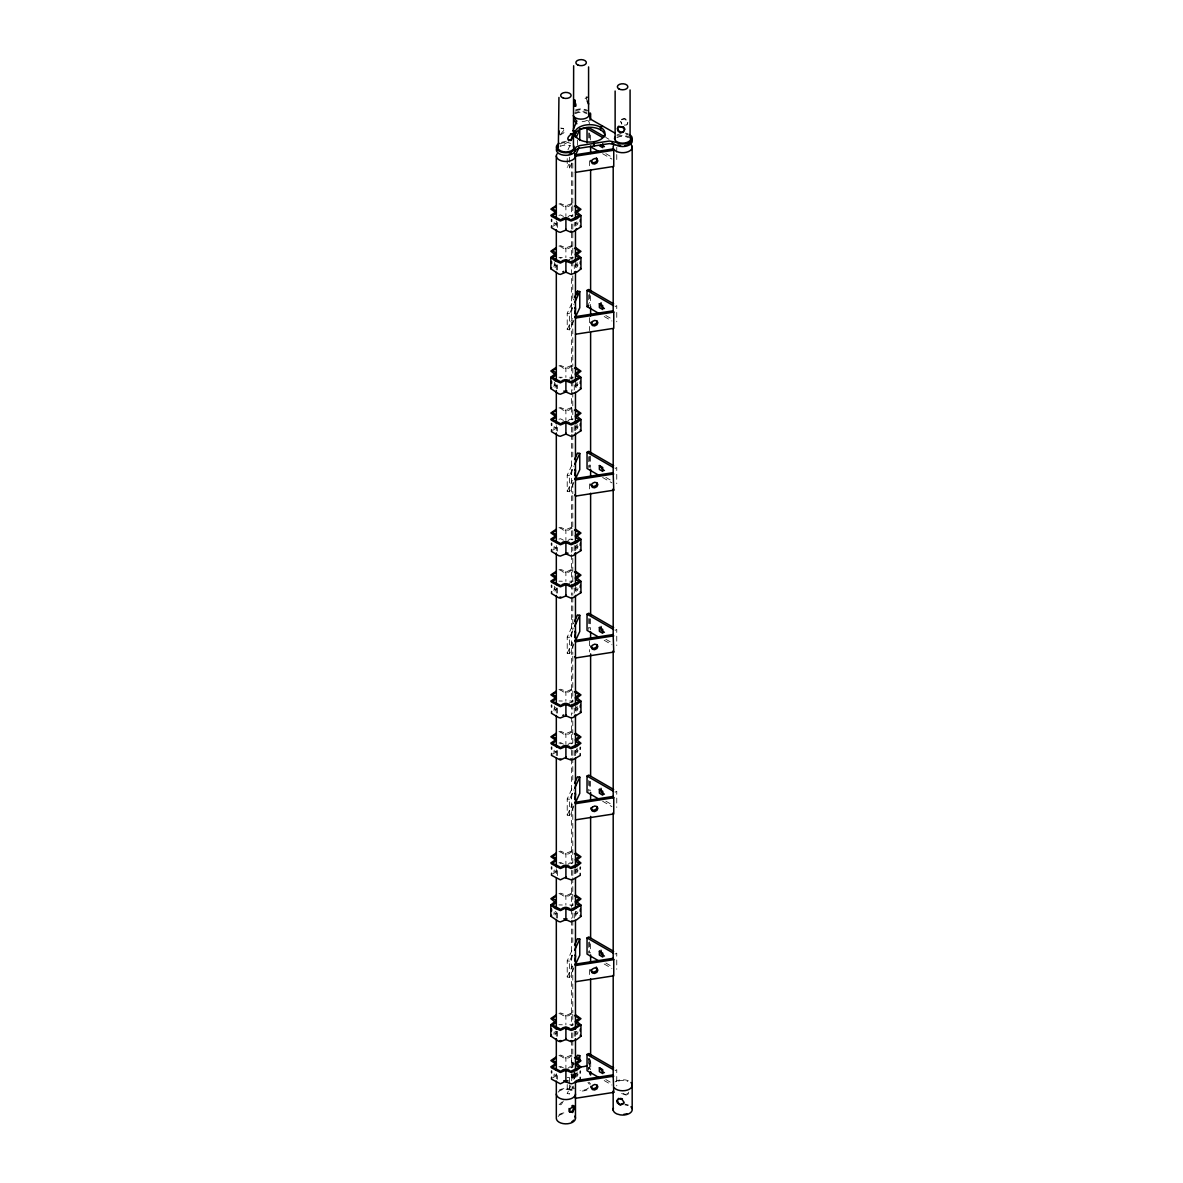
<?xml version="1.0" encoding="UTF-8"?>
<svg xmlns="http://www.w3.org/2000/svg" width="1183" height="1183" viewBox="0 0 1183 1183"><rect width="100%" height="100%" fill="white"/><g stroke="black" fill="none" stroke-linecap="round" stroke-linejoin="round"><path stroke-width="0.75" stroke-dasharray="5 3.75" d="M575.515 1072.877L574.642 1077.506L571.729 1077.683L571.729 1073.78L571.966 1077.195L574.554 1077.21L573.947 1072.316M588.838 1069.166L589.652 1067.687L590.598 1069.772M554.206 222.463L553.866 224.77M577.6 224.829L577.94 222.522M554.206 426.427L553.866 428.734M554.206 546.221L553.866 548.528M577.6 590.672L577.94 588.365M554.206 750.185L553.866 752.492M554.206 869.978L553.866 872.27M554.206 912.063L553.866 914.37M577.097 913.794L577.94 912.123M554.206 1031.857L553.866 1034.149M554.206 1073.942L553.866 1076.234M577.6 1034.208L577.94 1031.901M572.35 307.595L571.478 312.223L571.729 313.613L572.35 313.096M572.35 469.474L571.478 474.102L571.729 475.492L572.35 474.974M572.35 631.352L571.478 635.981L571.729 637.371L572.35 636.853M572.35 793.216L571.478 797.86L571.729 799.25L572.35 798.732M572.35 955.095L571.478 959.724L571.729 961.128L572.35 960.596M572.971 1075.022L571.729 1077.683M574.642 1072.005L574.036 1078.038M621.593 1093.491L626.561 1095.207L628.203 1093.181M627.803 1094.452L628.513 1092.146M563.315 1100.989L561.555 1104.138L558.908 1105.661M567.958 149.857L570.886 143.527M571.714 163.239L569.511 167.971L567.219 167.616L568.683 164.452M573.918 320.371L569.511 329.85L567.219 329.495L567.219 313.303L573.814 299.092M569.511 329.85L569.511 313.658L573.918 304.179M567.219 329.495L572.35 318.434M573.918 482.25L569.511 491.729L567.219 491.374L567.219 475.182L572.35 464.12M569.511 491.729L569.511 475.536L573.918 466.058M567.219 491.374L572.35 480.313M573.918 644.129L569.511 653.607L567.219 653.253L567.219 637.06L573.814 622.85M569.511 653.607L569.511 637.415L573.918 627.936M567.219 653.253L572.35 642.192M573.918 806.007L569.511 815.486L567.219 815.117L567.219 798.939L572.35 787.878M569.511 815.486L569.511 799.294L573.918 789.815M567.219 815.117L572.35 804.07M573.918 967.886L569.511 977.35L567.219 976.995L567.219 960.818L572.35 949.757M569.511 977.35L569.511 961.173L572.454 954.844M567.219 976.995L572.35 965.949M571.611 1067.894L573.814 1063.147M569.511 1083.11L569.511 1077.713L570.99 1074.563M573.178 1086.009L569.511 1093.905L567.219 1093.55L570.886 1085.654M573.814 1079.34L577.481 1071.443M621.814 124.171L620.676 121.509L621.903 123.505M624.328 125.117L626.739 124.969L627.596 123.372L627.049 119.971L624.624 118.374L621.903 119.158L620.336 122.219M627.049 124.319L627.936 122.677M585.082 98.633L587.197 96.784M587.093 97.11L586.295 98.44L587.093 100.585M568.668 141.916L563.419 144.489A9.553 5.516 0 0 0 560.402 145.302M561.866 1102.098L559.13 1104.671M567.944 216.888L569.762 215.395L573.149 215.365M569.038 259.639L572.04 258.071M569.038 379.432L572.04 377.865M567.944 420.852L569.762 419.359L573.149 419.329M567.944 540.646L569.762 539.152L573.149 539.123M569.038 583.396L572.04 581.829M569.038 703.19L572.04 701.623M567.944 744.61L569.762 743.116L573.149 743.087M567.944 864.403L569.762 862.895L573.149 862.88M567.944 1068.367L569.762 1066.859L573.149 1066.844M560.579 134.27L564.054 130.13L562.827 128.148L560.579 128.119M553.866 266.855L554.723 262.508M577.94 264.608L577.6 266.914M553.866 386.649L554.723 382.286M577.94 384.401L577.097 386.072M577.94 426.486L577.6 428.793M577.94 546.28L577.6 548.572M553.866 590.613L554.723 586.25M553.866 710.406L554.723 706.044M577.94 708.159L577.6 710.451M577.94 750.244L577.6 752.536M577.94 870.023L577.6 872.329M577.94 1073.987L577.6 1076.293M572.809 1077.772L573.415 1074.341M628.114 1093.772L625.156 1094.452L621.874 1092.811M576.831 221.872L575.47 223.025L576.446 225.45M554.975 267.521L556.321 266.352L555.359 263.927M576.831 263.957L575.47 265.125L576.446 267.55M554.975 387.299L556.321 386.131L555.359 383.706M576.831 383.75L575.47 384.904L576.446 387.329M576.831 425.836L575.47 427.004L576.446 429.414M576.831 545.614L575.47 546.783L576.446 549.208M554.975 591.263L556.306 588.823M576.831 587.714L575.47 588.868L576.446 591.293M554.975 711.057L556.306 708.617M576.831 707.493L575.47 708.661L576.446 711.087M576.831 749.578L575.47 750.747L576.446 753.172M576.831 869.372L575.47 870.54L576.446 872.965M554.975 915.021L556.306 912.581M576.831 911.457L575.47 912.625L576.446 915.05M554.975 1034.814L556.306 1032.375M576.831 1031.251L575.47 1032.419L576.446 1034.844M576.831 1073.336L575.47 1074.504L576.446 1076.929M615.071 306.604L616.757 305.628L616.757 321.82M615.071 468.483L616.757 467.507L616.757 483.699M615.071 630.362L616.757 629.386L616.757 645.578M615.071 792.226L616.757 791.264L616.757 807.442M615.071 954.104L616.757 953.143L616.757 969.321M615.071 1070.659L616.757 1069.683L616.757 1085.876M621.607 119.794L624.328 118.965L626.739 120.622L627.596 123.372M552.742 226.367L556.321 224.267L555.359 221.842M552.742 430.331L556.321 428.231L555.359 425.806M552.742 550.125L556.321 548.01L555.359 545.585M552.742 754.089L556.321 751.974L555.359 749.549M552.742 873.867L556.321 871.767L555.359 869.342M552.742 1077.831L556.321 1075.731L555.359 1073.306M559.13 1114.416L562.236 1113.218A9.582 5.531 0 0 1 565.903 1112.789M559.929 135.084L563.655 132.969L564.956 130.648L562.827 128.148M569.762 257.48L573.149 257.45M569.762 377.273L573.149 377.244M571.448 569.467L566.849 571.685L560.653 569.452L558.938 569.836M569.762 581.237L573.149 581.208M571.448 689.26L566.849 691.478L560.653 689.245L558.938 689.615M569.762 701.016L573.149 701.001M571.448 893.224L566.849 895.442L560.653 893.209L558.938 893.579M569.762 904.98L573.149 904.965M571.448 1013.018L566.849 1015.236L560.653 1012.988L558.938 1013.373M569.762 1024.774L573.149 1024.744M566.332 141.25L563.419 141.901A9.553 5.516 0 0 0 560.402 142.714M558.938 203.994L560.653 203.609L565.888 205.857L571.448 203.624L573.149 204.038M558.938 215.321L560.653 214.936L563.951 216.696M558.938 246.079L560.653 245.694L565.888 247.942L571.448 245.724L573.149 246.123M558.938 257.406L562.324 257.495M558.938 365.872L560.653 365.488L565.888 367.736L571.448 365.503L573.149 365.917M558.938 377.2L562.324 377.273M558.938 407.958L560.653 407.573L565.888 409.821L571.448 407.588L573.149 408.002M558.938 419.285L560.653 418.9L563.951 420.66M558.938 527.751L560.653 527.367L565.888 529.614L571.448 527.381L573.149 527.795M558.938 539.078L560.653 538.694L563.951 540.454M558.938 581.164L562.324 581.237M558.938 700.957L562.324 701.031M558.938 731.715L560.653 731.331L565.888 733.578L571.448 731.345L573.149 731.759M558.938 743.042L560.653 742.658L563.951 744.418M558.938 851.494L560.653 851.124L565.888 853.372L571.448 851.139L573.149 851.538M558.938 862.836L560.653 862.451L563.951 864.211M558.938 904.921L562.324 904.995M558.938 1024.7L562.324 1024.789M558.938 1055.458L560.653 1055.088L565.888 1057.336L571.448 1055.103L573.149 1055.502M558.938 1066.8L560.653 1066.415L563.951 1068.175M589.652 1067.687L588.498 1067.865L589.326 1068.441M617.127 135.971L620.217 135.705A9.553 5.516 0 0 1 629.445 137.124M572.04 204.659L570.857 204.718C568.491 207.676 563.626 207.483 561.2 204.718L560.017 204.629M570.857 216.06L572.04 215.986M572.04 246.744L570.857 246.818C568.491 249.761 563.626 249.569 561.2 246.803L560.017 246.715M572.04 366.538L570.857 366.597C568.491 369.554 563.626 369.362 561.2 366.597L560.017 366.508M572.04 408.623L570.857 408.682C568.491 411.64 563.626 411.447 561.2 408.682L560.017 408.593M572.04 528.417L570.857 528.476C568.491 531.418 563.626 531.241 561.2 528.476L560.017 528.387M572.04 570.502L570.857 570.561C568.491 573.518 563.626 573.326 561.2 570.561L560.017 570.472M572.04 690.295L570.857 690.354C568.491 693.297 563.626 693.105 561.2 690.34L560.017 690.266M572.04 732.381L570.857 732.44C568.491 735.382 563.626 735.205 561.2 732.44L560.017 732.351M570.857 743.767L572.04 743.708M572.04 852.159L570.857 852.233C568.491 855.176 563.626 854.984 561.2 852.218L560.017 852.144M570.857 863.56L572.04 863.501M572.04 894.259L570.857 894.318C568.491 897.261 563.626 897.069 561.2 894.304L560.017 894.23M570.857 905.646L572.04 905.587M572.04 1014.038L570.857 1014.112C568.491 1017.055 563.626 1016.862 561.2 1014.097L560.017 1014.008M570.857 1025.439L572.04 1025.38M572.04 1056.123L570.857 1056.197C568.491 1059.14 563.626 1058.948 561.2 1056.182L560.017 1056.108M570.857 1067.524L572.04 1067.465M554.723 223.646L556.321 223.646M575.47 223.646L577.082 223.646M556.321 265.731L554.723 265.746L554.206 264.563M575.47 265.731L577.082 265.731L577.082 262.493M556.321 385.525L554.723 385.525L554.206 384.342M575.47 385.525L577.082 385.525L577.082 382.286M554.723 427.61L556.321 427.61M575.47 427.61L577.082 427.61L577.082 424.372M554.723 547.404L556.321 547.404M575.47 547.404L577.082 547.389L577.082 544.165M556.321 589.489L554.723 589.489L554.206 588.306M575.47 589.489L577.082 589.489M556.321 709.282L554.723 709.282L554.206 708.099M575.47 709.282L577.082 709.268L577.082 706.029M554.723 751.368L556.321 751.368M575.47 751.368L577.082 751.353L577.082 748.129M554.723 871.161L556.321 871.146M575.47 871.146L577.082 871.146L577.082 867.908M554.723 913.246L556.321 913.246M575.47 913.246L577.082 913.232M554.723 1033.04L556.321 1033.025M575.47 1033.025L577.082 1033.025M554.723 1075.125L556.321 1075.11M575.47 1075.11L577.082 1075.11L577.082 1071.872M561.334 128.563L563.655 128.622M560.017 258.057L561.2 258.131M560.017 377.835L561.2 377.924M560.017 743.678L561.2 743.767M560.017 863.472L561.2 863.56M560.017 1067.436L561.2 1067.524M586.073 96.962L587.36 97.45M567.219 313.303L569.511 313.658M567.219 475.182L569.511 475.536M567.219 637.06L569.511 637.415M567.219 798.939L569.511 799.294M567.219 960.818L569.511 961.173M567.219 1077.358L569.511 1077.713M605.844 137.465L608.964 139.254M605.844 153.642L612.084 157.25M602.605 153.716L611.951 159.113M605.844 315.521L612.084 319.129M604.173 316.497L611.951 320.992M605.844 477.4L612.084 480.993M602.605 477.474L611.951 482.871M605.844 639.278L612.084 642.872M604.173 640.254L611.951 644.75M605.844 801.157L612.084 804.751M602.605 801.231L611.951 806.629M605.844 963.036L612.084 966.629M604.173 963.997L611.951 968.493M605.844 1079.576L612.084 1083.184M604.173 1080.552L611.951 1085.048M573.947 1077.595L573.001 1075.524M555.359 587.685L556.143 588.232M555.359 707.464L556.143 708.025M555.359 911.428L556.143 911.989M555.359 1031.221L556.143 1031.768M571.966 1062.659L573.607 1064.596M565.903 206.788L565.888 205.857L565.903 216.504M565.903 248.874L565.888 247.942L565.888 257.657M565.903 368.667L565.888 367.736L565.888 377.451M565.903 410.752L565.888 409.821L565.903 420.468M565.903 530.546L565.888 529.614L565.903 540.247M565.903 572.631L565.888 571.7L565.888 581.415M565.903 692.41L565.888 691.493L565.888 701.208M565.903 734.51L565.888 733.578L565.903 744.211M565.903 854.289L565.888 853.372L565.903 864.004M565.903 896.374L565.888 895.457L565.888 905.172M565.903 1016.167L565.888 1015.251L565.888 1024.951M565.903 1058.253L565.888 1057.336L565.903 1067.968M616.757 147.357L616.757 152.755M616.757 154.544L616.757 159.942M590.716 1061.979L590.716 1068.426M590.613 134.98L590.613 140.526M590.613 295.646L590.613 306.722M590.613 456.298L590.613 467.374M590.613 618.798L590.613 629.874M590.613 781.298L590.613 790.525M590.613 943.797L590.613 953.025M589.533 1068.515L589.43 1058.194M589.43 133.043L589.43 140.437M589.43 160.755L589.43 166.285M589.43 293.709L589.43 302.937M589.43 317.709L589.43 330.634M589.43 456.209L589.43 467.285M589.43 483.906L589.43 491.285M589.43 618.709L589.43 627.936M589.43 640.861L589.43 651.951M589.43 781.209L589.43 790.436M589.43 941.86L589.43 952.936M589.43 969.557L589.43 976.951M588.72 132.969L588.72 140.156M588.72 294.833L588.72 305.628M588.72 456.712L588.72 467.507M588.72 618.591L588.72 629.386M588.72 780.469L588.72 791.264M588.72 942.348L588.72 953.143M588.72 1058.903L588.72 1069.683M577.481 140.112L577.481 145.509M575.47 222.448L575.47 226.13M575.47 262.493L575.47 268.615M575.47 382.286L575.47 388.63M575.47 425.569L575.47 431.115M575.47 545.6L575.47 551.145M575.47 586.221L575.47 593.615M575.47 706.044L575.47 713.645M575.47 750.569L575.47 756.114M575.47 868.751L575.47 876.145M575.47 911.221L575.47 916.766M575.47 1031.251L575.47 1036.796M575.47 1073.72L575.47 1077.417M574.287 222.448L574.287 226.13M574.287 264.918L574.287 268.615M574.287 384.948L574.287 390.479M574.287 425.569L574.287 431.115M574.287 545.6L574.287 551.145M574.287 588.069L574.287 593.615M574.287 708.099L574.287 713.645M574.287 750.569L574.287 756.114M574.287 868.751L574.287 876.145M574.287 913.069L574.287 918.614M574.287 1031.251L574.287 1038.644M574.287 1073.72L574.287 1079.266M572.794 163.18L572.794 203.801M572.794 205.65L572.794 216.726M572.794 224.119L572.794 246.271M572.794 248.119L572.794 259.195M572.794 261.044L572.794 268.437M572.794 275.816L572.794 299.831M572.794 320.135L572.794 366.301M572.794 368.15L572.794 379.225M572.794 381.074L572.794 390.316M572.794 392.15L572.794 419.861M572.794 427.24L572.794 432.786M572.794 434.634L572.794 456.786M572.794 482.634L572.794 493.725M572.794 495.573L572.794 539.892M572.794 547.271L572.794 550.967M572.794 558.346L572.794 582.361M572.794 584.21L572.794 595.286M572.794 597.134L572.794 617.437M572.794 619.286L572.794 630.362M572.794 643.301L572.794 654.376M572.794 656.225L572.794 702.391M572.794 704.24L572.794 713.467M572.794 720.846L572.794 743.013M572.794 750.392L572.794 755.937M572.794 757.785L572.794 779.937M572.794 805.8L572.794 863.043M572.794 870.422L572.794 875.967M572.794 877.816L572.794 892.588M572.794 894.437L572.794 905.513M572.794 912.906L572.794 918.437M572.794 920.285L572.794 942.452M572.794 966.452L572.794 1012.618M572.794 1014.467L572.794 1025.543M572.794 1032.922L572.794 1038.467M572.794 1040.315L572.794 1055.088M572.912 1067.229L572.912 1060.589A8.385 4.836 0 0 0 574.45 1064.197M572.912 1073.632L572.912 1080.064M571.729 1060.5L571.729 1066.948M571.729 1075.805L571.729 1081.188M571.626 163.091L571.626 216.637M571.626 224.031L571.626 259.107M571.626 260.955L571.626 379.137M571.626 380.985L571.626 419.773M571.626 427.152L571.626 432.697M571.626 434.545L571.626 539.803M571.626 547.182L571.626 552.727M571.626 554.576L571.626 582.273M571.626 584.121L571.626 595.197M571.626 597.045L571.626 702.303M571.626 704.136L571.626 715.227M571.626 717.075L571.626 742.924M571.626 750.303L571.626 862.954M571.626 870.333L571.626 907.272M571.626 909.121L571.626 918.348M571.626 920.197L571.626 1025.454M571.626 1032.833L571.626 1038.378M571.626 1040.227L571.626 1060.545A9.582 5.531 0 0 0 573.518 1064.626M569.511 157.176L569.511 162.574M569.511 164.378L569.511 167.971M569.511 1084.915L569.511 1093.905M567.219 158.626L567.219 167.616M567.219 1084.56L567.219 1093.55M557.518 222.448L557.518 229.827M557.518 264.918L557.518 270.449M557.518 384.948L557.518 388.63M557.518 427.418L557.518 431.115M557.518 547.448L557.518 551.145M557.518 588.069L557.518 593.615M557.518 708.099L557.518 713.645M557.518 750.569L557.518 756.114M557.518 870.599L557.518 876.145M557.518 913.069L557.518 918.614M557.518 1031.251L557.518 1038.644M557.518 1075.569L557.518 1079.266M556.321 221.029L556.321 227.979M556.321 264.918L556.321 270.449M556.321 384.948L556.321 388.63M556.321 425.569L556.321 431.115M556.321 545.6L556.321 551.145M556.321 588.069L556.321 593.615M556.321 708.099L556.321 713.645M556.321 750.569L556.321 756.114M556.321 868.751L556.321 876.145M556.321 913.069L556.321 918.614M556.321 1031.251L556.321 1038.644M556.321 1073.72L556.321 1079.266M587.774 1058.312A8.385 4.836 0 0 1 588.365 1063.694M590.361 1059.835A9.582 5.531 0 0 1 586.945 1065.646M588.469 1087.961A8.385 4.836 0 0 1 580.099 1090.327M574.554 1088.464A8.385 4.836 0 0 1 573.119 1086.763M587.892 1082.593A8.385 4.836 0 0 1 589.326 1084.293M587.034 1089.927A9.582 5.531 0 0 1 579.936 1091.007M573.607 1088.878A9.582 5.531 0 0 1 571.966 1086.94M588.838 1082.179A9.582 5.531 0 0 1 590.48 1084.116M615.086 1081.883A9.582 5.531 0 0 1 621.43 1079.768L625.156 1079.916A9.582 5.531 0 0 1 628.513 1080.863M618.487 1081.07A8.385 4.836 0 0 1 627.789 1081.41M616.905 137.686A8.177 4.717 0 0 1 628.469 137.686M625.171 133.117A9.553 5.516 0 0 1 628.188 133.93M616.905 135.099A8.177 4.717 0 0 1 620.572 133.886M626.132 134.152A8.177 4.717 0 0 1 628.469 135.099M560.106 146.485A8.177 4.717 0 0 1 570.59 145.953M560.106 143.897A8.177 4.717 0 0 1 570.59 143.365M574.346 113.124A9.553 5.516 0 0 1 586.605 112.518M586.901 120.37A8.177 4.717 0 0 1 578.99 121.583M575.322 113.686A8.177 4.717 0 0 1 586.901 113.686M575.618 109.915A9.553 5.516 0 0 1 587.877 110.537M575.322 111.098A8.177 4.717 0 0 1 586.901 111.098M587.64 120.296A8.222 4.747 0 0 1 589.267 123.801M624.846 1104.863A8.385 4.836 0 0 1 627.789 1105.691M625.156 1104.197A9.582 5.531 0 0 1 628.513 1105.159M559.13 1090.135A9.582 5.531 0 0 1 572.676 1090.135M558.154 1092.19A8.385 4.836 0 0 1 565.903 1089.203A8.385 4.836 0 0 1 573.651 1092.19M558.154 1116.471A8.385 4.836 0 0 1 565.903 1113.484"/><path stroke-width="1.5" d="M588.587 66.913L588.572 104.104L587.197 101.132M558.938 130.869L558.938 134.344M573.992 100.348L573.844 105.701L575.042 106.204L575.944 104.548L573.844 99.549M575.204 100.156L574.864 105.538L575.988 106.012M589.873 120.237L590.347 118.448A9.553 5.516 0 0 0 590.347 115.594M556.232 205.502L550.849 209.11L554.709 211.772L554.546 212.955L550.82 215.336L551.485 216.341L560.358 220.999L565.903 218.766L571.152 221.014L576.905 218.692L580.942 215.513L577.082 212.304L580.971 209.287L575.633 205.517M556.232 247.602L550.849 251.21L554.723 254.404L550.82 257.436L550.82 268.763L558.657 274.012L560.358 274.426L565.903 272.194L571.152 274.441L576.905 272.105L580.942 268.94L580.942 257.598L577.082 254.404L580.971 251.373L575.633 247.602M556.232 367.381L550.849 370.989L554.723 374.198L550.82 377.214L550.82 388.556L558.657 393.806L560.358 394.205L565.903 391.972L571.152 394.22L576.905 391.898L580.942 388.719L580.942 377.392L577.082 374.183L580.971 371.166L575.633 367.395M556.232 409.466L550.849 413.074L554.709 415.736L554.546 416.919L550.82 419.314L551.485 420.305L560.358 424.963L565.903 422.73L571.152 424.978L576.905 422.656L580.942 419.477L577.082 416.268L580.971 413.251L575.633 409.481M556.232 529.259L550.849 532.868L554.709 535.529L554.546 536.698L550.82 539.093L551.485 540.084L560.358 544.757L565.903 542.524L571.152 544.771L576.905 542.45L580.942 539.271L577.082 536.062L580.971 533.045L575.633 529.259M556.232 571.345L550.849 574.953L554.709 577.615L554.546 578.783L550.82 581.178L551.485 582.184L560.358 586.842L565.903 584.609L571.152 586.857L576.905 584.535L580.942 581.356L577.082 578.147L580.971 575.13L575.633 571.359M556.232 691.138L550.849 694.746L554.709 697.393L554.546 698.576L550.82 700.972L551.485 701.963L560.358 706.635L565.903 704.403L571.152 706.65L576.905 704.329L580.942 701.149L577.082 697.94L580.971 694.924L575.633 691.138M556.232 733.223L550.849 736.832L554.709 739.493L554.546 740.662L550.82 743.057L551.485 744.048L560.358 748.721L565.903 746.488L571.152 748.735L576.905 746.414L580.942 743.235L577.082 740.026L580.971 737.009L575.633 733.238M556.232 853.017L550.849 856.625L554.709 859.272L554.546 860.455L550.82 862.851L551.485 863.841L560.358 868.514L565.903 866.281L571.152 868.529L576.905 866.193L580.942 863.013L577.082 859.819L580.971 856.788L575.633 853.017M556.232 895.102L550.849 898.71L554.723 901.919L550.82 904.936L550.82 916.263L558.657 921.513L560.358 921.927L565.903 919.694L571.152 921.941L576.905 919.62L580.942 916.441L580.942 905.113L577.082 901.904L580.971 898.888L575.633 895.102M556.232 1014.896L550.849 1018.504L554.723 1021.698L550.82 1024.729L550.82 1036.057L558.657 1041.306L560.358 1041.72L565.903 1039.487L571.152 1041.735L576.905 1039.413L580.942 1036.234L580.942 1024.892L577.082 1021.698L580.971 1018.667L575.633 1014.896M556.232 1056.981L550.849 1060.589L554.709 1063.236L554.546 1064.419L550.82 1066.815L551.485 1067.805L560.358 1072.478L565.903 1070.245L571.152 1072.493L576.905 1070.157L580.942 1066.992L577.082 1063.783L580.971 1060.752L575.633 1056.981M574.642 151.572L575.263 149.442M574.642 313.451L575.515 308.822L575.263 307.417L574.642 307.95M574.642 475.329L575.515 470.701L575.263 469.296L574.642 469.828M574.642 637.208L575.515 632.58L575.263 631.175L574.642 631.707M574.642 799.087L575.515 794.444L575.263 793.054L574.642 793.571M574.642 960.951L575.515 956.322L575.263 954.932L574.642 955.45M558.938 97.45L558.361 147.224M569.082 1108.486L569.082 1111.532L572.676 1112.493L574.746 1107.436L572.883 1105.395L571.833 1105.913M601.053 302.715L601.053 306.604L604.424 308.556M601.053 626.472L601.053 630.362L604.424 632.299M601.053 788.336L601.053 792.24L604.424 794.177M601.053 950.215L601.053 954.104L604.424 956.056M591.352 161.805L592.313 159.72L594.605 158.552L596.912 158.995L597.873 160.799L596.912 162.899L594.605 164.053L592.313 163.609L590.746 160.474M597.252 321.347L596.291 323.447L593.999 324.6L591.692 324.157L590.746 322.353M591.352 485.562L592.313 483.463L594.605 482.309L596.912 482.753L597.873 484.557L596.912 486.642L594.605 487.81L592.313 487.366L590.746 484.231M597.252 483.226L596.291 485.326L593.999 486.479L591.692 486.036M591.352 647.441L592.313 645.341L594.605 644.188L596.912 644.631L597.873 646.436L596.912 648.521L594.605 649.689L592.313 649.23L590.746 646.11M597.252 645.105L596.291 647.19L593.999 648.358L591.692 647.914M597.252 806.983L596.291 809.068L593.999 810.237L591.692 809.778L590.746 807.989M591.352 971.184L592.313 969.099L594.605 967.931L596.912 968.389M597.252 968.862L596.291 970.947L593.999 972.115L591.692 971.657M591.352 1087.739L592.313 1085.654L594.605 1084.486L596.912 1084.929L597.873 1086.733L596.912 1088.833L594.605 1089.987L592.313 1089.543L590.746 1086.408M597.252 1085.402L596.291 1087.502L593.999 1088.656L591.692 1088.212M573.326 129.272L576.86 121.139L574.346 118.344M574.554 135.631L576.017 132.481M576.121 137.568L579.774 129.672L579.774 140.466M575.382 155.343L579.049 147.446M574.554 297.51L577.481 291.195L579.774 291.55L579.774 307.743L575.382 317.207M574.642 302.611L579.774 291.55M574.554 459.388L577.481 453.074L579.774 453.429L579.774 469.607L575.382 479.085M574.642 464.475L579.774 453.429M574.554 621.267L577.481 614.953L579.774 615.308L579.774 631.485L575.382 640.964M574.642 626.354L579.774 615.308M574.554 783.146L577.481 776.817L579.774 777.172L579.774 793.364L575.382 802.843M574.642 788.233L579.774 777.172M574.554 945.025L577.481 938.696L579.774 939.051L579.774 955.243L575.382 964.722M574.642 950.112L579.774 939.051M576.017 1058.415L577.481 1055.251L579.774 1055.606L579.774 1061.003M578.31 1058.77L579.774 1055.606M617.984 127.32C620.025 125.945 623.722 127.158 624.55 129.76M551.559 219.461L551.603 221.413M551.559 261.547L551.603 263.513M580.942 215.513L580.942 226.84L572.868 231.972L571.152 232.356L565.903 230.108L560.358 232.326L558.657 231.927L551.485 227.668L551.618 225.716M580.942 257.598L572.868 262.73L571.152 263.114L564.956 260.866L560.358 263.084L554.857 260.748L550.82 257.436M551.559 381.34L551.603 383.292M580.942 377.392L572.868 382.508L571.152 382.893L564.956 380.66L560.358 382.878L554.857 380.542L550.82 377.214M551.559 423.425L551.603 425.392M580.942 419.477L580.942 430.804L572.868 435.936L571.152 436.32L565.903 434.072L560.358 436.29L558.657 435.891L551.485 431.632L551.618 429.68M551.559 543.219L551.603 545.171M551.559 585.304L551.603 587.256M580.942 539.271L580.942 550.598L572.868 555.729L571.152 556.099L565.903 553.851L560.358 556.084L558.657 555.685L551.485 551.426L551.618 549.474M580.942 581.356L580.942 592.683L572.868 597.814L571.152 598.199L565.903 595.936L560.358 598.169L558.657 597.77L551.485 593.511L551.618 591.559M551.559 705.098L551.603 707.05M551.559 747.183L551.603 749.135M580.942 701.149L580.942 712.477L572.868 717.593L571.152 717.977L565.903 715.73L560.358 717.963L558.657 717.549L551.485 713.305L551.618 711.338M551.559 866.976L551.603 868.928M551.559 909.062L551.603 911.014M580.942 905.113L572.868 910.23L571.152 910.614L564.956 908.381L560.358 910.599L554.857 908.263L550.82 904.936M551.559 1028.84L551.603 1030.807M580.942 1024.892L572.868 1030.023L571.152 1030.408L564.956 1028.16L560.358 1030.378L554.857 1028.042L550.82 1024.729M551.559 1070.94L551.603 1072.892M580.188 221.576L580.321 219.624M550.82 268.763L551.618 267.802M580.188 263.661L580.321 261.709M550.82 388.556L551.618 387.595M580.188 383.455L580.321 381.503M580.188 425.54L580.321 423.588M580.188 545.333L580.321 543.381M580.188 587.419L580.321 585.467M580.188 707.212L580.321 705.26M551.618 753.438L551.485 755.39L560.358 760.048L564.956 757.83L571.152 760.063L572.868 759.693L580.247 755.553L580.202 753.586M580.188 749.297L580.321 747.345M551.618 873.217L551.485 875.169L560.358 879.841L564.956 877.623L571.152 879.856L572.868 879.472L580.247 875.331L580.202 873.379M580.188 869.091L580.321 867.124M550.82 916.263L551.618 915.302M580.188 911.176L580.321 909.224M550.82 1036.057L551.618 1035.095M580.188 1030.97L580.321 1029.003M551.618 1077.181L551.485 1079.133L560.358 1083.805L564.956 1081.587L571.152 1083.82L572.868 1083.436L580.247 1079.295L580.202 1077.343M580.188 1073.055L580.321 1071.103M555.98 206.581L552.638 208.77L556.143 211.062L556.321 212.925L552.594 215.72L560.949 219.905C563.315 216.962 568.18 217.154 570.605 219.92L579.167 215.853L575.663 213.576L575.47 211.698L579.212 208.918L574.524 206.138M575.825 229.384L576.609 228.63M555.98 248.667L552.638 250.855L556.143 253.147L556.321 255.025L552.594 257.805L560.949 261.99C563.315 259.047 568.18 259.24 570.605 262.005L579.167 257.953L575.663 255.661L575.47 253.783L579.212 251.003L574.524 248.223M555.98 368.46L552.638 370.649L556.143 372.941L556.321 374.804L552.594 377.584L560.949 381.784C563.315 378.841 568.18 379.033 570.605 381.798L579.167 377.732L575.663 375.455L575.47 373.577L579.212 370.797L574.524 368.017M555.98 410.545L552.638 412.734L556.143 415.026L556.321 416.889L552.594 419.684L560.949 423.869C563.315 420.926 568.18 421.118 570.605 423.884L579.167 419.817L575.663 417.54L575.47 415.662L579.212 412.882L574.524 410.102M555.98 530.324L552.638 532.527L556.143 534.805L556.321 536.683L552.594 539.463L560.949 543.662C563.315 540.705 568.18 540.897 570.605 543.662L579.167 539.611L575.663 537.319L575.47 535.455L579.212 532.675L574.524 529.895M555.98 572.424L552.638 574.613L556.143 576.905L556.321 578.768L552.594 581.563L560.949 585.748C563.315 582.805 568.18 582.997 570.605 585.762L579.167 581.696L575.663 579.419L575.47 577.541L579.212 574.761L574.524 571.981M555.98 692.203L552.638 694.406L556.143 696.683L556.321 698.562L552.594 701.342L560.949 705.541C563.315 702.584 568.18 702.776 570.605 705.541L579.167 701.489L575.663 699.197L575.47 697.334L579.212 694.539L574.524 691.759M555.98 734.288L552.638 736.491L556.143 738.769L556.321 740.647L552.594 743.427L560.949 747.626C563.315 744.669 568.18 744.861 570.605 747.626L579.167 743.575L575.663 741.297L575.47 739.419L579.212 736.639L574.524 733.859M555.98 854.082L552.638 856.285L556.143 858.562L556.321 860.44L552.594 863.22L560.949 867.405C563.315 864.462 568.18 864.655 570.605 867.42L579.167 863.368L575.663 861.076L575.47 859.213L579.212 856.418L574.524 853.638M555.98 896.167L552.638 898.37L556.143 900.647L556.321 902.525L552.594 905.306L560.949 909.505C563.315 906.548 568.18 906.74 570.605 909.505L579.167 905.453L575.663 903.161L575.47 901.298L579.212 898.503L574.524 895.723M555.98 1015.96L552.638 1018.149L556.143 1020.441L556.321 1022.319L552.594 1025.099L560.949 1029.284C563.315 1026.341 568.18 1026.533 570.605 1029.299L579.167 1025.247L575.663 1022.955L575.47 1021.077L579.212 1018.297L574.524 1015.517M555.98 1058.046L552.638 1060.249L556.143 1062.526L556.321 1064.404L552.594 1067.184L560.949 1071.384C563.315 1068.426 568.18 1068.619 570.605 1071.384L579.167 1067.332L575.663 1065.04L575.47 1063.177L579.212 1060.382L574.524 1057.602M623.781 1103.088L620.513 1104.478L618.798 1103.576L617.156 1100.323L618.798 1098.297M587.034 142.921L587.034 128.533L588.72 127.572L604.291 136.563M602.517 126.078L600.535 127.232L600.535 129.819M599.5 313.791L587.034 306.604L587.034 290.412L588.72 289.451L613.637 303.839M587.034 306.604L588.72 305.628M599.5 475.67L587.034 468.483L587.034 452.29L588.72 451.315L613.637 465.703M597.933 636.646L587.034 630.362L587.034 614.169L588.72 613.193L613.637 627.582M599.5 799.427L587.034 792.24L587.034 776.048L588.72 775.072L613.637 789.46M599.5 961.306L587.034 954.104L587.034 937.927L588.72 936.951L613.637 951.339M599.5 1077.861L587.034 1070.659L587.034 1054.467L588.72 1053.506L613.637 1067.894M623.618 131.476L620.883 132.319L618.487 130.662L617.615 127.897M573.725 1105.883L569.925 1108.974L569.925 1112.02M562.768 271.824L563.729 271.38M562.768 715.36L563.729 714.916M574.494 271.898L575.825 271.469M574.494 553.57L575.825 553.141M574.494 715.449L575.825 715.02M570.472 133.842C573.755 132.156 572.114 138.943 570.472 139.993L568.151 139.919M613.755 150.241L575.456 156.171L574.849 154.84L613.149 148.925L613.755 150.241L613.755 166.433L575.456 172.363M613.755 312.12L575.456 318.05L574.849 316.719L613.149 310.804L613.755 312.12L613.755 328.312L575.456 334.242M613.755 473.999L575.456 479.928L574.849 478.597L613.149 472.668L613.755 490.191L575.456 496.121L574.849 494.79M613.755 635.877L575.456 641.807L574.849 640.476L613.149 634.546L613.755 652.07L575.456 657.985L574.849 656.669M613.755 797.756L575.456 803.686L574.849 802.355L613.149 796.425L613.755 797.756L613.755 813.948L575.456 819.863M613.755 959.635L575.456 965.55L574.849 964.234L613.149 958.304L613.755 959.635L613.755 975.812L575.456 981.742M576.668 1080.493L613.149 1074.859L613.755 1092.367L575.456 1098.297L574.849 1096.966M575.456 1082.105L613.755 1076.175M570.25 1112.212L572.883 1110.689L573.651 1105.839M563.729 391.159L566.968 391.055M563.729 918.88L566.968 918.762M563.729 1080.759L564.749 1080.656M559.766 597.149L560.949 597.075M559.766 759.028L560.949 758.954M559.766 1040.685L560.949 1040.626M554.723 212.319L556.321 212.319M575.47 212.319L577.082 212.304M554.723 254.404L556.321 254.404M575.47 254.404L577.082 254.404M554.723 374.198L556.321 374.198M575.47 374.198L577.082 374.183M554.723 416.283L556.321 416.283M575.47 416.283L577.082 416.268M554.723 536.076L556.321 536.062M575.47 536.062L577.082 536.062M554.723 578.162L556.321 578.162M575.47 578.162L577.082 578.147M554.723 697.955L556.321 697.94M575.47 697.94L577.082 697.94M554.723 740.04L556.321 740.026M575.47 740.026L577.082 740.026M554.723 859.819L556.321 859.819M575.47 859.819L577.082 859.819M554.723 901.919L556.321 901.904M575.47 901.904L577.082 901.904M554.723 1021.698L556.321 1021.698M575.47 1021.698L577.082 1021.698M554.723 1063.783L556.321 1063.783M575.47 1063.783L577.082 1063.783M570.605 231.247L571.788 231.336M570.605 758.968L571.788 759.042M570.605 1040.626L571.788 1040.715M604.424 146.677L601.053 144.725M604.424 470.435L602.739 470.257L600.358 466.132M604.424 1072.611L602.739 1072.434L600.358 1068.308M572.661 130.707L575.367 131.121L575.367 133.709M591.692 162.278L593.999 162.736L596.291 161.568L597.252 159.468L596.291 157.679M620.513 1098.371L622.406 1098.859M566.968 552.934L568.091 553.215M566.968 1080.641L568.091 1080.937M623.397 127.099L618.487 126.3L617.289 128.607L618.177 131.298L620.602 132.91L623.308 132.126L624.875 129.065L623.618 127.128M614.761 132.969L591.589 119.779L589.873 117.649L590.347 115.86A9.553 5.516 0 0 0 590.347 113.006M587.034 128.533L602.605 137.539M611.951 142.921L615.071 144.725M590.154 146.529L599.5 151.927M587.034 290.412L613.519 305.702M587.034 452.29L613.519 467.581M587.034 614.169L613.519 629.46M587.034 776.048L613.519 791.338M587.034 937.927L613.519 953.217M587.034 1054.467L613.519 1069.757M574.346 120.932L576.86 123.727M599.367 145.701L602.739 147.638L602.739 143.749M580.202 225.879L580.942 226.84M580.202 267.964L580.942 268.94M580.202 387.743L580.942 388.719M580.202 429.843L580.942 430.804M580.202 549.622L580.942 550.598M580.202 591.707L580.942 592.683M580.202 711.501L580.942 712.477M580.202 915.465L580.942 916.441M580.202 1035.258L580.942 1036.234M589.652 1072.981L590.598 1075.066L590.687 1071.694M596.291 967.058L597.873 970.178L596.912 972.278L594.605 973.432L592.313 972.988L590.746 969.868M593.792 141.768L594.517 145.908L593.792 144.356M613.149 488.86L613.755 490.191M613.149 650.739L613.755 652.07M613.755 1092.367L613.149 1091.037L613.193 1110.26M565.903 217.849L565.903 230.108L565.903 229.177M565.903 259.935L565.903 272.194L565.903 271.262M565.903 379.713L565.903 391.972L565.903 391.055M565.903 421.813L565.903 434.072L565.903 433.141M565.903 541.592L565.903 553.851L565.903 552.934M565.903 583.692L565.903 595.936L565.903 595.019M565.903 703.471L565.903 715.73L565.903 714.798M565.903 745.556L565.903 757.815L565.903 756.898M565.903 865.35L565.903 877.609L565.903 876.677M565.903 907.435L565.903 919.694L565.903 918.762M565.903 1027.228L565.903 1039.487L565.903 1038.556M565.903 1069.314L565.903 1081.573L565.903 1080.641M632.18 146.455L632.18 1108.811M630.081 89.952L630.081 138.056M615.13 91.017L615.13 139.121M613.193 166.374L613.193 312.253M613.193 328.874L613.193 472.904M613.193 489.525L613.193 635.404M613.193 652.025L613.193 797.904M613.193 812.677L613.193 958.555M613.193 975.176L613.193 1076.752M590.613 146.071L590.613 153.45M590.613 170.071L590.613 291.95M590.613 306.722L590.613 315.95M590.613 332.571L590.613 454.449M590.613 469.222L590.613 476.601M590.613 493.222L590.613 615.101M590.613 631.722L590.613 639.116M590.613 653.888L590.613 775.752M590.613 792.373L590.613 799.767M590.613 816.388L590.613 938.252M590.613 954.873L590.613 962.267M590.613 978.888L590.613 1056.434M588.587 103.808L588.587 115.017M577.481 291.195L577.481 294.789M575.47 155.964L575.47 218.796M575.47 229.827L575.47 261.221M575.47 272.297L575.47 381.251M575.47 392.327L575.47 423.721M575.47 432.963L575.47 542.539M575.47 552.979L575.47 584.639M575.47 595.463L575.47 704.417M575.47 715.493L575.47 746.503M575.47 757.963L575.47 866.902M575.47 877.993L575.47 908.381M575.47 920.463L575.47 1029.402M575.47 1038.644L575.47 1070.26M575.47 1081.114L575.47 1118.319M573.651 65.775L573.43 147.224M556.321 155.964L556.321 218.796M556.321 229.827L556.321 261.221M556.321 272.297L556.321 381.251M556.321 390.479L556.321 423.721M556.321 432.963L556.321 542.539M556.321 552.979L556.321 584.639M556.321 595.463L556.321 704.417M556.321 715.493L556.321 746.872M556.321 757.963L556.321 866.902M556.321 877.993L556.321 908.381M556.321 920.463L556.321 1029.402M556.321 1038.644L556.321 1070.26M556.321 1081.114L556.321 1118.319A9.582 5.531 0 0 0 567.766 1123.746A9.582 5.531 0 0 0 574.746 1116.205M586.945 1065.646A9.582 5.531 0 0 1 579.833 1066.741M630.968 144.415A9.582 5.531 0 0 1 623.899 152.666A9.582 5.531 0 0 1 613.445 145.716M630.968 1082.489A9.582 5.531 0 0 1 627.463 1090.046A9.582 5.531 0 0 1 614.391 1088.02M574.908 136.725A15.054 8.695 0 0 1 589.903 127.276A15.054 8.695 0 0 1 604.897 136.725M631.929 139.609A9.553 5.516 0 0 1 627.478 145.805A9.553 5.516 0 0 1 615.929 144.932L609.452 143.601L579.596 148.215L576.254 149.561L575.13 151.247A9.553 5.516 0 0 1 563.419 155.15A9.553 5.516 0 0 1 556.661 148.393M630.598 142.256A8.177 4.717 0 0 1 628.469 144.37M627.389 144.903A8.177 4.717 0 0 1 624.801 145.598M620.572 145.598A8.177 4.717 0 0 1 617.984 144.903M629.445 134.537A9.553 5.516 0 0 1 629.445 142.344A9.553 5.516 0 0 1 615.929 142.344L609.452 141.014L579.596 145.627L576.254 146.973L575.13 148.659A9.553 5.516 0 0 1 561.112 152.016A9.553 5.516 0 0 1 559.13 143.32M630.598 137.213A8.177 4.717 0 0 1 622.687 143.158A8.177 4.717 0 0 1 614.79 137.213M571.67 153.154A8.177 4.717 0 0 1 569.334 154.101M573.799 146.012A8.177 4.717 0 0 1 565.888 151.956A8.177 4.717 0 0 1 557.992 146.012M589.016 113.213A8.177 4.717 0 0 1 583.234 118.995A8.177 4.717 0 0 1 573.208 115.653M574.746 153.849A9.582 5.531 0 0 1 565.903 161.494A9.582 5.531 0 0 1 557.06 153.849M586.945 127.572A9.582 5.531 0 0 1 579.862 128.666M630.968 1106.77A9.582 5.531 0 0 1 630.273 1112.907A9.582 5.531 0 0 1 620.203 1114.874L616.846 1113.928A9.582 5.531 0 0 1 613.43 1108.101M626.872 1113.735A8.385 4.836 0 0 1 623.781 1114.342M575.47 1094.038A9.582 5.531 0 0 1 574.746 1096.153L572.676 1097.942A9.582 5.531 0 0 1 562.236 1099.155A9.582 5.531 0 0 1 556.321 1094.038M573.651 1120.168A8.385 4.836 0 0 1 571.833 1121.75M573.075 135.335L571.226 140.422L568.964 140.393L567.736 138.411C568.091 136.489 572.749 131.638 573.075 135.335M616.846 1100.915L617.245 1102.778L620.203 1105.144L623.485 1103.739L624.003 1102.216L622.095 1099.525L620.203 1099.037L618.487 1098.963L616.846 1100.915M599.367 303.691L599.367 307.58L602.739 309.517L602.739 305.628L599.367 303.691M599.367 465.555L599.367 469.459L602.739 471.396L602.739 467.507L599.367 465.555M599.367 627.434L599.367 631.323L602.739 633.275L602.739 629.386L599.367 627.434M599.367 789.312L599.367 793.202L602.739 795.153L602.739 791.264L599.367 789.312M599.367 951.191L599.367 955.08L602.739 957.032L602.739 953.143L599.367 951.191M599.367 1067.746L599.367 1071.635L602.739 1073.572L602.739 1069.683L599.367 1067.746M592.313 321.584L591.352 323.684L592.313 325.488L594.605 325.931L596.912 324.763L597.873 322.678L596.912 320.874L594.605 320.43L592.313 321.584M592.313 807.22L591.352 809.32L592.313 811.109L594.605 811.568L596.912 810.399L597.873 808.3L596.912 806.51L594.605 806.052L592.313 807.22M579.256 139.52A15.054 8.695 0 0 0 604.439 135.616A15.054 8.695 0 0 0 585.999 124.969A15.054 8.695 0 0 0 579.256 139.52M563.285 98.041A5.235 3.017 0 0 0 571.138 95.424A5.235 3.017 0 0 0 563.285 92.806A5.235 3.017 0 0 0 563.285 98.041M577.925 65.035A5.235 3.017 0 0 0 586.31 63.039A5.235 3.017 0 0 0 579.108 59.845A5.235 3.017 0 0 0 577.925 65.035M618.872 88.902A5.235 3.017 0 0 0 627.655 87.586A5.235 3.017 0 0 0 621.297 83.86A5.235 3.017 0 0 0 618.872 88.902"/></g></svg>
